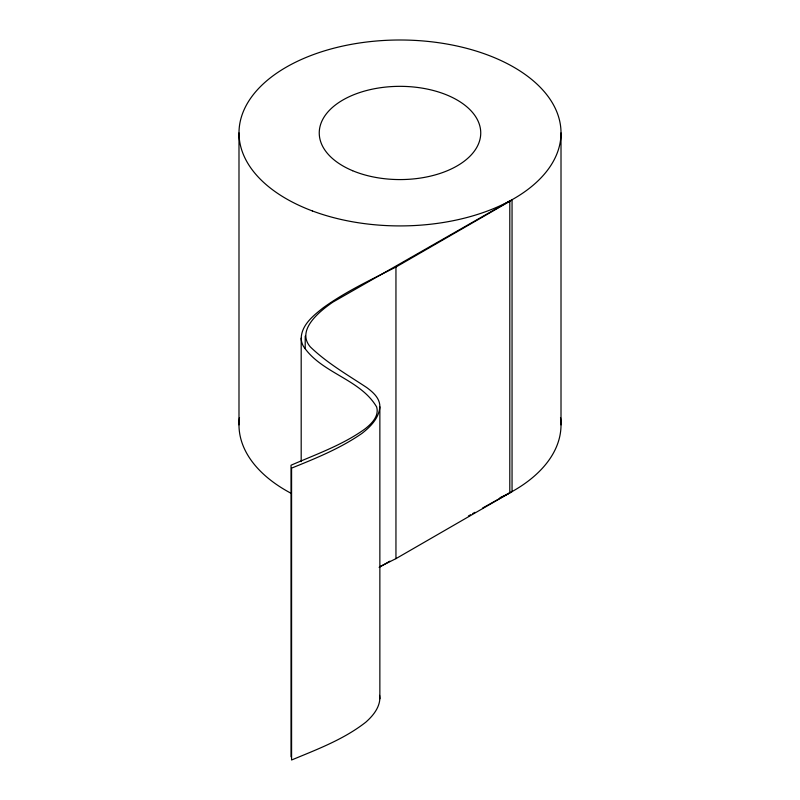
<?xml version="1.0" encoding="UTF-8"?>
<svg xmlns="http://www.w3.org/2000/svg" width="800" height="800" viewBox="0 0 800 800"><rect width="100%" height="100%" fill="white"/><g stroke="black" fill="none" stroke-linecap="round" stroke-linejoin="round"><path stroke-width="1.2" d="M301.19 461.59L301.19 338.22C301.62 324.76 313.53 315.47 323.2 307.79C345.81 291.47 371.21 279.67 395.95 267.04L512.05 200.01L512.05 491.61L395.95 558.64L379.92 566.69M379.86 406.85C379.05 418.12 370.42 426.83 361.97 433.39C340.41 448.37 315.81 458.33 291.58 468.12L291.58 760C317.17 749.37 343.86 739.4 365.85 722.14C372.69 716.07 379.28 708.26 379.86 698.73L379.86 406.85C380.07 398.28 372.98 392.13 366.65 387.49C347.35 374.74 327.07 363.08 310.33 346.91C295.81 330.11 319.86 311.05 332.86 302.13L509.8 200.95L509.8 492.83L482.59 508.05M379.11 567.36L389.87 561.17M468.44 515.97L470.62 514.75M472.79 513.53L474.97 512.32M379.59 695.37L379.86 698.73M561.01 132.96L561.01 424.84M395.95 267.04L395.95 558.64M305.21 336.12L305.21 348.59M291.03 756.82L291.03 465.22C316.02 454.36 342.24 445.16 364.6 429.22C371.28 424.06 379.36 416.35 376.67 407.01C360.05 378.67 320.9 373.33 303.12 345.8A50.91 29.39 0 0 1 301.19 338.22M238.99 132.96L238.99 424.84M560.53 417.63A161.01 92.96 0 0 1 500 497.7M291.38 493.46A161.01 92.96 0 0 1 239.47 417.63M312.39 210.95A161.01 92.96 0 0 0 560.8 137.77A161.01 92.96 0 0 0 326.81 50.16A161.01 92.96 0 0 0 312.39 210.95M352.62 170.71A80.75 46.62 0 0 0 480.31 137.77A80.75 46.62 0 0 0 367.07 90.39A80.75 46.62 0 0 0 352.62 170.71"/></g></svg>
